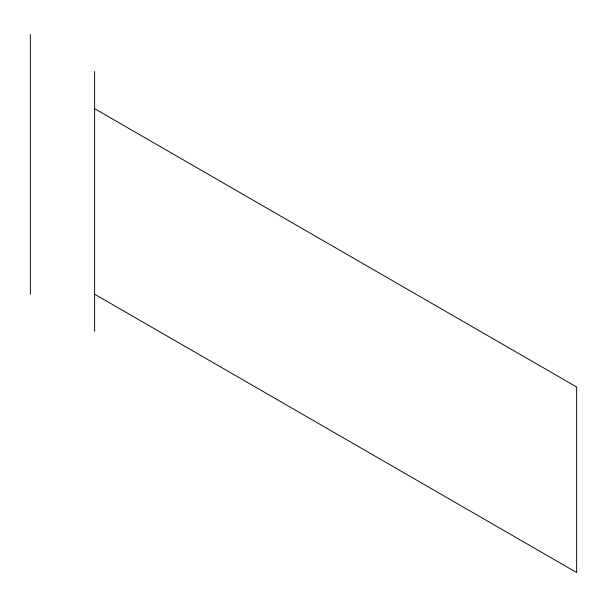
<?xml version="1.0" encoding="UTF-8"?>
<svg xmlns="http://www.w3.org/2000/svg" width="607" height="607" viewBox="0 0 607 607"><rect width="100%" height="100%" fill="white"/><g stroke="black" fill="none" stroke-linecap="round" stroke-linejoin="round"><path stroke-width="0.91" d="M94.624 108.691L576.65 386.993L576.65 572.522L94.624 294.22M94.624 71.58L94.624 331.331M30.35 34.478L30.35 294.22"/></g></svg>
